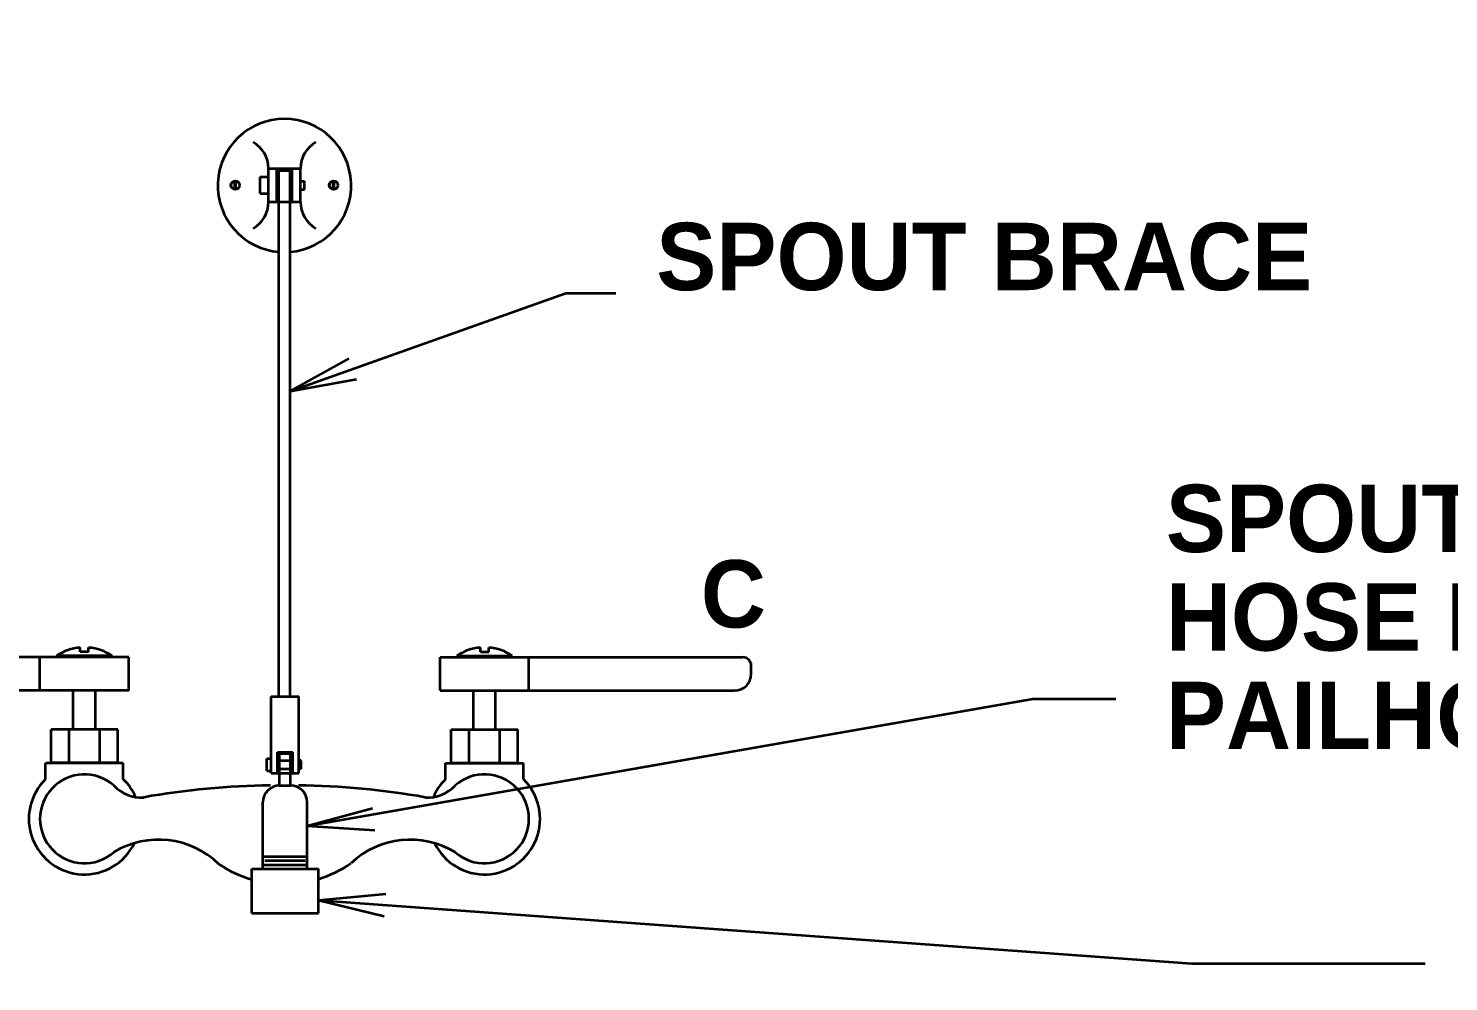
# Model space of a CAD drawing. Header units: inches. Extents: x 2025 to 34930, y -6955 to 4650.
# Drawn here: x 9650.2 to 9738.5, y -2472.5 to -2413.2 of the extents above; entities that cross this region are included whole.
import ezdxf
from ezdxf.enums import TextEntityAlignment as Align

# ---------------------------------------------------------------- set-up
doc = ezdxf.new("R2010")
doc.units = ezdxf.units.IN
doc.header["$MEASUREMENT"] = 0
doc.layers.add('PDF-TEXT', color=7, linetype='Continuous', lineweight=35)
doc.styles.add('BOO', font='GOTHIC.TTF', dxfattribs={"height": 6})
doc.styles.add('Century Gothic_B', font='GOTHICB.TTF', dxfattribs={"height": 6.659722})
doc.styles.add('SWISS', font='swissl.ttf')
doc.dimstyles.new('STANDARD$7', dxfattribs={"dimscale": 48, "dimtxt": 0.125, "dimasz": 0.125, "dimexe": 0.0625, "dimexo": 0.0625, "dimgap": 0.0625, "dimtad": 1, "dimdec": 0, "dimzin": 3, "dimdsep": 46, "dimlunit": 4, "dimtxsty": 'SWISS', "dimcen": 0.0625, "dimadec": 0, "dimazin": 0, "dimtfac": 1, "dimtdec": 0, "dimtmove": 0, "dimatfit": 3, "dimfxl": 1, "dimfrac": 2, "dimtolj": 1, "dimtzin": 0, "dimarcsym": 0})

msp = doc.modelspace()

# ---------------------------------------------------------------- linework, layer by layer
at = {"layer": 'PDF-TEXT'}
for p, q in [((9665.157, -2421.954), (9667.141, -2421.954)), ((9665.157, -2424.025), (9665.157, -2421.954)), ((9665.675, -2424.025), (9665.675, -2421.954)), ((9665.805, -2454.773), (9665.805, -2422.083)), ((9665.805, -2422.083), (9666.494, -2422.083)), ((9666.494, -2454.773), (9666.494, -2422.083)), ((9666.623, -2424.025), (9666.623, -2421.954)), ((9667.141, -2424.025), (9667.141, -2421.954)), ((9663.069, -2423.248), (9663.069, -2422.732)), ((9663.121, -2423.248), (9663.121, -2422.732)), ((9664.639, -2423.508), (9664.639, -2422.472)), ((9664.639, -2422.472), (9665.157, -2422.472)), ((9665.675, -2422.731), (9665.805, -2422.731)), ((9666.494, -2422.731), (9666.623, -2422.731)), ((9667.141, -2422.731), (9667.4, -2422.731)), ((9667.4, -2423.248), (9667.4, -2422.731)), ((9669.177, -2423.248), (9669.177, -2422.731)), ((9669.229, -2423.248), (9669.229, -2422.731)), ((9664.639, -2423.508), (9665.157, -2423.508)), ((9665.157, -2424.025), (9667.141, -2424.025)), ((9665.675, -2423.248), (9665.805, -2423.248)), ((9666.494, -2423.248), (9666.623, -2423.248)), ((9667.141, -2423.248), (9667.4, -2423.248)), ((9666.494, -2435.789), (9683.624, -2429.701)), ((9683.624, -2429.701), (9686.737, -2429.701)), ((9666.494, -2435.789), (9670.167, -2433.751)), ((9666.494, -2435.789), (9670.629, -2435.052)), ((9656.481, -2452.328), (9637.663, -2452.328)), ((9650.957, -2454.4), (9650.957, -2452.328)), ((9655.445, -2452.247), (9651.993, -2452.247)), ((9653.029, -2452.328), (9653.029, -2452.247)), ((9653.46, -2451.988), (9653.46, -2451.729)), ((9653.978, -2451.988), (9653.46, -2451.988)), ((9653.978, -2451.988), (9653.978, -2451.729)), ((9654.409, -2452.328), (9654.409, -2452.247)), ((9656.481, -2454.4), (9656.481, -2452.328)), ((9675.818, -2454.4), (9675.818, -2452.328)), ((9675.818, -2452.328), (9694.636, -2452.328)), ((9676.854, -2452.247), (9680.306, -2452.247)), ((9677.889, -2452.328), (9677.889, -2452.247)), ((9678.321, -2451.988), (9678.321, -2451.729)), ((9678.321, -2451.988), (9678.839, -2451.988)), ((9678.839, -2451.988), (9678.839, -2451.729)), ((9679.27, -2452.328), (9679.27, -2452.247)), ((9681.342, -2454.4), (9681.342, -2452.328)), ((9695.153, -2453.364), (9695.153, -2452.846)), ((9656.481, -2454.4), (9638.181, -2454.4)), ((9653.029, -2456.817), (9653.029, -2454.4)), ((9654.409, -2456.817), (9654.409, -2454.4)), ((9665.323, -2459.521), (9665.323, -2454.773)), ((9665.323, -2454.773), (9667.05, -2454.773)), ((9667.05, -2459.521), (9667.05, -2454.773)), ((9667.568, -2462.809), (9712.659, -2454.92)), ((9675.818, -2454.4), (9694.118, -2454.4)), ((9677.889, -2456.817), (9677.889, -2454.4)), ((9679.27, -2456.817), (9679.27, -2454.4)), ((9712.659, -2454.92), (9717.806, -2454.92)), ((9655.79, -2456.817), (9651.647, -2456.817)), ((9651.647, -2458.889), (9651.647, -2456.817)), ((9652.77, -2458.889), (9652.77, -2456.817)), ((9654.668, -2458.889), (9654.668, -2456.817)), ((9655.79, -2458.889), (9655.79, -2456.817)), ((9676.508, -2456.817), (9680.651, -2456.817)), ((9676.508, -2458.889), (9676.508, -2456.817)), ((9677.631, -2458.889), (9677.631, -2456.817)), ((9679.529, -2458.889), (9679.529, -2456.817)), ((9680.651, -2458.889), (9680.651, -2456.817)), ((9665.712, -2458.227), (9666.661, -2458.227)), ((9665.712, -2459.521), (9665.712, -2458.227)), ((9665.842, -2460.299), (9665.842, -2458.31)), ((9665.842, -2458.31), (9666.531, -2458.31)), ((9666.531, -2460.299), (9666.531, -2458.31)), ((9666.661, -2459.521), (9666.661, -2458.227)), ((9656.136, -2458.916), (9651.302, -2458.916)), ((9651.302, -2459.904), (9651.302, -2458.916)), ((9655.79, -2458.889), (9651.647, -2458.889)), ((9656.136, -2459.904), (9656.136, -2458.916)), ((9665.064, -2459.392), (9665.064, -2458.615)), ((9665.064, -2458.615), (9665.313, -2458.615)), ((9665.064, -2459.392), (9665.313, -2459.392)), ((9665.313, -2459.392), (9665.313, -2458.615)), ((9665.313, -2458.745), (9665.323, -2458.745)), ((9665.313, -2459.262), (9665.323, -2459.262)), ((9665.712, -2458.745), (9666.661, -2458.745)), ((9665.712, -2459.262), (9666.661, -2459.262)), ((9667.179, -2458.745), (9667.05, -2458.745)), ((9667.179, -2459.262), (9667.05, -2459.262)), ((9667.179, -2459.262), (9667.179, -2458.745)), ((9676.163, -2458.916), (9680.997, -2458.916)), ((9676.163, -2459.904), (9676.163, -2458.916)), ((9676.508, -2458.889), (9680.651, -2458.889)), ((9680.997, -2459.904), (9680.997, -2458.916)), ((9665.323, -2459.521), (9667.05, -2459.521)), ((9665.841, -2460.299), (9666.532, -2460.299)), ((9664.805, -2465.478), (9664.805, -2461.335)), ((9667.568, -2465.478), (9667.568, -2461.333)), ((9667.568, -2462.809), (9671.62, -2461.701)), ((9667.568, -2462.809), (9671.76, -2463.075)), ((9664.805, -2464.701), (9667.568, -2464.701)), ((9664.115, -2468.241), (9664.115, -2465.478)), ((9664.115, -2465.478), (9668.258, -2465.478)), ((9664.805, -2465.219), (9667.568, -2465.219)), ((9664.935, -2464.96), (9667.438, -2464.96)), ((9668.258, -2468.241), (9668.258, -2465.478)), ((9668.258, -2467.421), (9672.441, -2467.032)), ((9668.258, -2467.421), (9722.53, -2471.355)), ((9668.258, -2467.421), (9672.341, -2468.41)), ((9664.115, -2468.241), (9668.258, -2468.241)), ((9722.53, -2471.355), (9737.025, -2471.355))]:
    msp.add_line(p, q, dxfattribs=at)
for centre, radius in [((9663.095, -2422.99), 0.269), ((9663.095, -2422.99), 0.259), ((9669.203, -2422.99), 0.269), ((9669.203, -2422.99), 0.259)]:
    msp.add_circle(centre, radius, dxfattribs=at)
for centre, radius, start, end in [((9666.149, -2423.006), 4.143, 274.77246, 265.22729), ((9663.259, -2421.954), 1.898, 0, 60.07659), ((9669.039, -2421.954), 1.898, 119.92341, 180), ((9663.259, -2424.025), 1.898, 299.9231, 359.9997), ((9669.039, -2424.025), 1.898, 180, 240.07628), ((9653.618, -2454.528), 2.8, 93.23178, 125.47212), ((9653.82, -2454.528), 2.8, 54.52789, 86.76822), ((9678.479, -2454.528), 2.8, 93.23178, 125.47212), ((9678.681, -2454.528), 2.8, 54.52789, 86.76822), ((9694.636, -2452.846), 0.518, 0, 90), ((9694.118, -2453.364), 1.036, 269.99969, 359.99969), ((9653.719, -2462.369), 3.453, 134.43581, 334.04367), ((9653.719, -2462.369), 2.762, 48.58814, 311.41293), ((9653.719, -2462.369), 3.453, 23.13909, 45.5642), ((9678.58, -2462.369), 3.453, 134.43581, 156.86061), ((9678.58, -2462.369), 3.453, 205.95601, 45.5639), ((9678.58, -2462.369), 2.762, 228.58644, 131.41156), ((9657.237, -2458.739), 2.3, 222.68184, 274.12943), ((9665.713, -2507.67), 47.372, 90.51685, 100.1042), ((9665.841, -2461.334), 1.036, 90, 180), ((9666.532, -2461.334), 1.036, 0, 90), ((9666.585, -2507.67), 47.372, 79.89581, 89.48316), ((9675.062, -2458.739), 2.3, 265.86996, 317.31756), ((9658.33, -2469.048), 5.383, 45.93885, 121.13839), ((9673.969, -2469.048), 5.383, 58.86161, 133.20459), ((9666.138, -2459.182), 7.246, 235.87679, 253.78622), ((9666.138, -2459.182), 7.246, 287.01263, 304.89737)]:
    msp.add_arc(centre, radius, start, end, dxfattribs=at)

# ---------------------------------------------------------------- texts
at = {"layer": 'PDF-TEXT', "style": 'Century Gothic_B'}
msp.add_text('SPOUT BRACE', height=4.1875, dxfattribs=at).set_placement((9709.629, -2427.416), align=Align.MIDDLE)
msp.add_text('C', height=4.188, dxfattribs=at).set_placement((9692.02, -2450.48))
at = {"layer": 'PDF-TEXT', "insert": (9720.916, -2441.603), "char_height": 4.1875, "width": 44.73086, "attachment_point": 1, "line_spacing_factor": 0.877258, "style": 'BOO'}
msp.add_mtext('{\\fCentury Gothic|b1|i0|c0|p34;SPOUT WITH HOSE END AND PAILHOOK}', dxfattribs=at)

# ---------------------------------------------------------------- leaders
at = {"layer": 'PDF-TEXT'}
for points in [[(9665.116, -2283.261, -2.596), (9692.53, -2298.039, -2.596), (9715.021, -2298.039, -2.596)], [(9648.94, -2288.556), (9692.53, -2312.055), (9715.021, -2312.055)]]:
    msp.add_leader(points, dimstyle='STANDARD$7', override={"dimscale": 4608.000444, "dimtxt": 0.938, "dimasz": 0.125}, dxfattribs=at)

doc.saveas('drawing.dxf')
